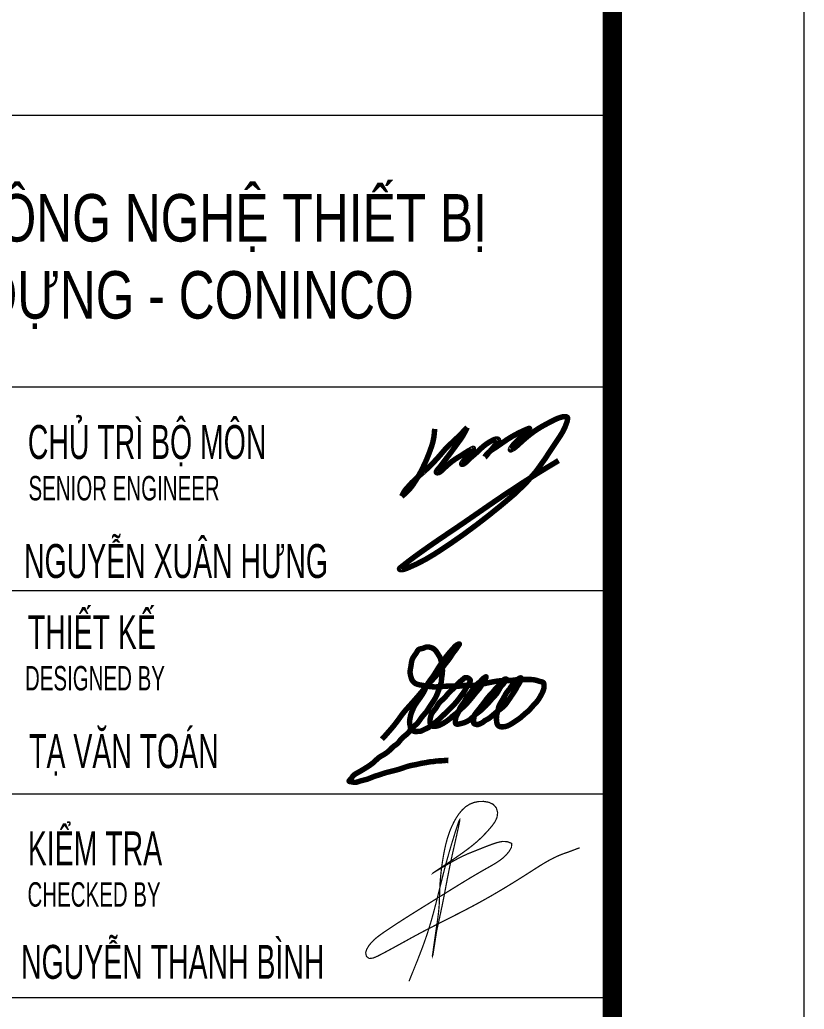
# Model space of a CAD drawing. Header units: millimetres. Extents: x -470 to 125, y -325 to 641.
# Drawn here: x 84.1 to 124.9, y -220 to -168.5 of the extents above; entities that cross this region are included whole.
import ezdxf
from ezdxf.enums import TextEntityAlignment as Align

# ---------------------------------------------------------------- set-up
doc = ezdxf.new("R2010")
doc.units = ezdxf.units.MM
doc.header["$MEASUREMENT"] = 0
doc.layers.add('N2-TEXT02', color=2, linetype='Continuous', lineweight=20)
doc.styles.add('Arial', font='arial_1.ttf')

msp = doc.modelspace()

# ---------------------------------------------------------------- linework, layer by layer
at = {"layer": 'N2-TEXT02'}
for p, q in [((51.29, -173.429), (114.926, -173.429)), ((51.29, -187.571), (114.926, -187.571)), ((51.29, -198.177), (114.926, -198.177)), ((51.29, -208.783), (114.926, -208.783)), ((51.29, -219.389), (114.926, -219.389)), ((51.29, -219.389), (114.926, -219.389))]:
    msp.add_line(p, q, dxfattribs=at)
msp.add_lwpolyline([(-469.074, -325.079), (124.926, -325.079), (124.926, 94.921), (-469.074, 94.921)], close=True, dxfattribs=at)
at = {"layer": 'N2-TEXT02', "const_width": 1}
msp.add_lwpolyline([(-444.074, -315.079), (-444.074, 84.921), (114.926, 84.921), (114.926, -315.079)], close=True, dxfattribs=at)
at = {"layer": 'N2-TEXT02', "const_width": 0.284}
msp.add_lwpolyline([(105.675, -189.765), (105.658, -189.983, -0.060797), (105.52, -190.66, -0.035165), (105.029, -191.849, -0.033748), (104.558, -192.654, -0.082377), (103.958, -193.282), (104.017, -193.158, -0.064481), (104.188, -192.894, -0.049753), (105.095, -192.015), (105.454, -191.68), (105.674, -191.449, 0.018631), (106.117, -190.948, -0.03513), (106.434, -190.612, 0.005013), (106.86, -190.212, 0.016938), (107.238, -189.825, -0.011359), (107.37, -189.686), (107.24, -189.948, -0.050446), (106.98, -190.363), (106.691, -190.761), (106.46, -191.074), (106.265, -191.33, 0.002838), (106.004, -191.675, -0.027511), (105.882, -191.822, 0.053167), (105.773, -191.968, 0.132695), (105.761, -192.01, 0.387192), (105.8, -192.053, 0.110452), (105.878, -192.044, 0.06433), (105.958, -192.004, 0.049212), (106.088, -191.896, -0.022956), (106.445, -191.567, -0.042628), (106.905, -191.243, 0.018098), (107.199, -191.057, -0.025081), (107.488, -190.879, 0.005192), (107.631, -190.799, -0.101155), (107.684, -190.781, -0.449303), (107.694, -190.791), (107.694, -190.801, -0.22531), (107.675, -190.84), (107.482, -191.09), (107.292, -191.314), (107.191, -191.421), (107.124, -191.51, 0.039308), (107.09, -191.563, 0.173638), (107.084, -191.603, 0.382535), (107.102, -191.616, 0.103192), (107.181, -191.592, 0.076917), (107.338, -191.472, -0.029029), (107.636, -191.195, 0.023479), (108.047, -190.823, -0.058248), (108.495, -190.47, -0.029024), (108.75, -190.333, -0.092504), (108.913, -190.291, -0.322682), (109.005, -190.348, -0.334462), (108.986, -190.421), (108.949, -190.464), (108.642, -190.833), (108.476, -191.023), (108.373, -191.155), (108.349, -191.185, -0.078727), (108.316, -191.214, -0.037295), (108.296, -191.225), (108.301, -191.214, -0.09324), (108.355, -191.128), (108.413, -191.064, -0.069268), (108.659, -190.858, 0.00875), (108.923, -190.686, 0.006871), (109.252, -190.456, -0.037573), (109.985, -190.01, -0.017514), (110.416, -189.808, -0.003673), (110.561, -189.748, -0.077493), (110.606, -189.737, -0.549585), (110.619, -189.754, -0.110867), (110.579, -189.815, -0.010653), (110.392, -189.988, 0.009211), (110.112, -190.245, 0.011605), (109.846, -190.511, 0.046), (109.665, -190.74, 0.069371), (109.62, -190.835, 0.824225), (109.656, -190.854), (109.735, -190.815, 0.065967), (109.908, -190.698, 0.005097), (110.213, -190.421, -0.030062), (110.809, -189.932, -0.032016), (111.353, -189.588, -0.007335), (111.925, -189.287, -0.062998), (112.348, -189.136, -0.109483), (112.534, -189.136, -0.377177), (112.601, -189.227, -0.05378), (112.566, -189.403, -0.072841), (112.207, -190.144, 0.00556), (111.433, -191.314, -0.07138), (109.805, -193.186, -0.016049), (107.844, -194.772, -0.019996), (105.679, -196.279, -0.044919), (104.247, -197.021, -0.033741), (104.052, -197.086, -0.077747), (103.908, -197.1, -0.102053), (103.864, -197.088, -0.395241), (103.847, -197.04, -0.15641), (103.882, -196.999), (104.079, -196.844, -0.011803), (105.011, -196.149, -0.007072), (106.367, -195.213, 0.004582), (107.857, -194.195, -0.00306), (109.243, -193.243, -0.01569), (112.128, -191.416, -0.273098)], format="xyb", dxfattribs=at)
at = {"layer": 'N2-TEXT02'}
for points, const_width in [([(102.928, -205.933), (103.105, -205.739), (103.192, -205.641), (103.279, -205.542), (103.365, -205.443), (103.45, -205.343), (103.492, -205.293), (103.534, -205.242), (103.575, -205.191), (103.616, -205.139), (103.656, -205.087), (103.696, -205.035), (103.735, -204.983), (103.774, -204.93), (103.927, -204.716), (103.966, -204.664), (104.006, -204.611), (104.046, -204.56), (104.088, -204.509), (104.13, -204.458), (104.172, -204.408), (104.215, -204.359), (104.259, -204.31), (104.435, -204.115), (104.523, -204.017), (104.61, -203.919), (104.696, -203.82), (104.783, -203.721), (104.868, -203.621), (104.953, -203.521), (105.121, -203.319), (105.207, -203.22), (105.25, -203.17), (105.294, -203.121), (105.382, -203.024), (105.471, -202.928), (105.561, -202.832), (105.65, -202.736), (105.694, -202.687), (105.738, -202.638), (105.781, -202.589), (105.824, -202.539), (105.866, -202.488), (105.907, -202.437), (105.947, -202.385), (105.987, -202.333), (106.141, -202.121), (106.18, -202.068), (106.221, -202.016), (106.262, -201.964), (106.303, -201.913), (106.344, -201.862), (106.385, -201.81), (106.424, -201.758), (106.444, -201.731), (106.463, -201.705), (106.481, -201.678), (106.499, -201.65), (106.533, -201.595), (106.568, -201.539), (106.585, -201.512), (106.603, -201.484), (106.622, -201.457), (106.642, -201.43), (106.663, -201.403), (106.684, -201.377), (106.705, -201.352), (106.725, -201.326), (106.745, -201.301), (106.764, -201.277), (106.782, -201.253), (106.799, -201.229), (106.816, -201.204), (106.833, -201.179), (106.851, -201.152), (106.86, -201.138), (106.869, -201.124), (106.879, -201.11), (106.888, -201.094), (106.899, -201.079), (106.909, -201.063), (106.92, -201.046), (106.932, -201.028), (106.943, -201.011), (106.948, -201.003), (106.952, -200.996), (106.955, -200.989), (106.957, -200.983), (106.958, -200.978), (106.958, -200.976), (106.957, -200.974), (106.955, -200.971), (106.952, -200.97), (106.947, -200.969), (106.942, -200.97), (106.935, -200.971), (106.927, -200.973), (106.919, -200.976), (106.91, -200.98), (106.9, -200.984), (106.891, -200.989), (106.87, -200.999), (106.85, -201.01), (106.83, -201.022), (106.812, -201.034), (106.796, -201.045), (106.781, -201.056), (106.767, -201.067), (106.755, -201.078), (106.743, -201.089), (106.732, -201.1), (106.722, -201.111), (106.702, -201.133), (106.684, -201.155), (106.665, -201.178), (106.644, -201.201), (106.623, -201.225), (106.601, -201.249), (106.579, -201.273), (106.533, -201.322), (106.488, -201.373), (106.466, -201.398), (106.444, -201.424), (106.403, -201.475), (106.362, -201.526), (106.281, -201.628), (106.241, -201.68), (106.201, -201.733), (106.162, -201.786), (106.124, -201.839), (106.05, -201.947), (105.976, -202.056), (105.902, -202.165), (105.866, -202.22), (105.831, -202.275), (105.763, -202.387), (105.729, -202.443), (105.694, -202.499), (105.659, -202.554), (105.622, -202.609), (105.585, -202.663), (105.547, -202.716), (105.508, -202.769), (105.469, -202.822), (105.43, -202.875), (105.391, -202.928), (105.372, -202.955), (105.353, -202.982), (105.335, -203.009), (105.318, -203.037), (105.301, -203.065), (105.285, -203.094), (105.27, -203.123), (105.255, -203.152), (105.227, -203.211), (105.201, -203.271), (105.174, -203.332), (105.147, -203.392), (105.133, -203.421), (105.118, -203.451), (105.103, -203.48), (105.087, -203.509), (105.071, -203.537), (105.054, -203.565), (105.019, -203.621), (104.983, -203.676), (104.946, -203.73), (104.908, -203.784), (104.87, -203.837), (104.793, -203.943), (104.755, -203.997), (104.718, -204.051), (104.682, -204.106), (104.664, -204.134), (104.647, -204.162), (104.631, -204.19), (104.615, -204.219), (104.599, -204.248), (104.585, -204.277), (104.571, -204.307), (104.557, -204.337), (104.531, -204.397), (104.505, -204.458), (104.48, -204.519), (104.468, -204.549), (104.457, -204.58), (104.447, -204.611), (104.437, -204.642), (104.428, -204.674), (104.42, -204.706), (104.413, -204.738), (104.406, -204.77), (104.393, -204.834), (104.38, -204.899), (104.375, -204.932), (104.371, -204.964), (104.368, -204.997), (104.366, -205.03), (104.366, -205.046), (104.367, -205.063), (104.368, -205.079), (104.369, -205.095), (104.373, -205.128), (104.379, -205.161), (104.387, -205.192), (104.396, -205.223), (104.404, -205.255), (104.408, -205.27), (104.411, -205.287), (104.414, -205.304), (104.416, -205.321), (104.417, -205.357), (104.418, -205.374), (104.42, -205.392), (104.422, -205.408), (104.424, -205.416), (104.426, -205.423), (104.429, -205.43), (104.433, -205.437), (104.437, -205.443), (104.441, -205.449), (104.447, -205.454), (104.453, -205.459), (104.459, -205.463), (104.466, -205.467), (104.481, -205.474), (104.497, -205.48), (104.53, -205.492), (104.562, -205.504), (104.593, -205.516), (104.608, -205.521), (104.623, -205.525), (104.639, -205.528), (104.655, -205.531), (104.671, -205.532), (104.687, -205.533), (104.703, -205.533), (104.72, -205.533), (104.753, -205.531), (104.786, -205.528), (104.853, -205.525), (104.886, -205.523), (104.902, -205.521), (104.918, -205.519), (104.934, -205.516), (104.95, -205.512), (104.965, -205.507), (104.981, -205.501), (104.996, -205.495), (105.011, -205.488), (105.04, -205.474), (105.099, -205.443), (105.129, -205.429), (105.159, -205.415), (105.219, -205.389), (105.249, -205.375), (105.278, -205.361), (105.307, -205.346), (105.336, -205.33), (105.364, -205.314), (105.392, -205.296), (105.42, -205.278), (105.447, -205.26), (105.5, -205.221), (105.553, -205.182), (105.606, -205.142), (105.657, -205.102), (105.708, -205.06), (105.758, -205.018), (105.808, -204.975), (105.857, -204.932), (105.906, -204.888), (105.954, -204.843), (106.002, -204.798), (106.097, -204.707), (106.191, -204.616), (106.286, -204.525), (106.382, -204.435), (106.429, -204.39), (106.477, -204.345), (106.523, -204.299), (106.569, -204.252), (106.615, -204.204), (106.659, -204.156), (106.703, -204.107), (106.747, -204.058), (106.79, -204.008), (106.833, -203.958), (106.874, -203.908), (106.895, -203.882), (106.915, -203.856), (106.935, -203.83), (106.954, -203.803), (106.992, -203.75), (107.029, -203.696), (107.049, -203.669), (107.068, -203.643), (107.148, -203.539), (107.167, -203.513), (107.187, -203.486), (107.205, -203.459), (107.223, -203.431), (107.24, -203.402), (107.257, -203.374), (107.289, -203.316), (107.321, -203.259), (107.337, -203.231), (107.354, -203.204), (107.371, -203.177), (107.389, -203.151), (107.407, -203.125), (107.425, -203.098), (107.444, -203.07), (107.462, -203.041), (107.471, -203.026), (107.48, -203.01), (107.489, -202.994), (107.498, -202.978), (107.506, -202.961), (107.513, -202.944), (107.519, -202.927), (107.523, -202.911), (107.526, -202.894), (107.527, -202.886), (107.528, -202.878), (107.527, -202.871), (107.527, -202.863), (107.525, -202.856), (107.524, -202.848), (107.521, -202.841), (107.518, -202.834), (107.514, -202.828), (107.509, -202.821), (107.504, -202.815), (107.499, -202.809), (107.486, -202.797), (107.473, -202.787), (107.459, -202.777), (107.445, -202.768), (107.431, -202.759), (107.416, -202.751), (107.401, -202.744), (107.386, -202.738), (107.371, -202.733), (107.355, -202.728), (107.339, -202.725), (107.322, -202.722), (107.305, -202.721), (107.289, -202.722), (107.281, -202.723), (107.273, -202.724), (107.265, -202.726), (107.257, -202.728), (107.25, -202.731), (107.243, -202.735), (107.229, -202.743), (107.215, -202.752), (107.202, -202.762), (107.189, -202.773), (107.163, -202.796), (107.138, -202.818), (107.087, -202.86), (107.037, -202.901), (107.013, -202.923), (106.988, -202.945), (106.964, -202.967), (106.941, -202.99), (106.917, -203.013), (106.894, -203.037), (106.872, -203.061), (106.85, -203.085), (106.807, -203.135), (106.763, -203.184), (106.741, -203.208), (106.718, -203.231), (106.695, -203.255), (106.671, -203.277), (106.647, -203.299), (106.622, -203.32), (106.572, -203.363), (106.522, -203.406), (106.498, -203.428), (106.474, -203.45), (106.45, -203.473), (106.428, -203.497), (106.406, -203.522), (106.384, -203.546), (106.342, -203.597), (106.301, -203.648), (106.258, -203.698), (106.236, -203.722), (106.214, -203.746), (106.191, -203.77), (106.168, -203.793), (106.12, -203.838), (106.072, -203.883), (106.024, -203.928), (105.976, -203.973), (105.953, -203.997), (105.931, -204.021), (105.909, -204.045), (105.889, -204.071), (105.869, -204.097), (105.852, -204.125), (105.834, -204.153), (105.818, -204.181), (105.785, -204.238), (105.768, -204.267), (105.751, -204.294), (105.732, -204.321), (105.713, -204.348), (105.692, -204.373), (105.672, -204.399), (105.63, -204.449), (105.609, -204.475), (105.588, -204.501), (105.569, -204.527), (105.55, -204.554), (105.533, -204.582), (105.517, -204.611), (105.509, -204.626), (105.503, -204.641), (105.496, -204.656), (105.491, -204.671), (105.48, -204.702), (105.471, -204.734), (105.463, -204.766), (105.456, -204.798), (105.449, -204.83), (105.443, -204.863), (105.438, -204.895), (105.435, -204.928), (105.434, -204.96), (105.434, -204.993), (105.435, -205.026), (105.437, -205.059), (105.438, -205.076), (105.44, -205.092), (105.443, -205.108), (105.446, -205.124), (105.451, -205.14), (105.458, -205.155), (105.466, -205.17), (105.475, -205.184), (105.485, -205.197), (105.497, -205.21), (105.509, -205.221), (105.522, -205.231), (105.537, -205.24), (105.551, -205.247), (105.567, -205.253), (105.583, -205.257), (105.599, -205.26), (105.615, -205.262), (105.632, -205.263), (105.649, -205.264), (105.665, -205.264), (105.682, -205.263), (105.698, -205.262), (105.715, -205.26), (105.747, -205.255), (105.779, -205.248), (105.811, -205.24), (105.843, -205.231), (105.874, -205.221), (105.905, -205.21), (105.935, -205.197), (105.965, -205.184), (105.995, -205.171), (106.025, -205.156), (106.054, -205.141), (106.083, -205.125), (106.112, -205.109), (106.14, -205.092), (106.197, -205.057), (106.252, -205.022), (106.307, -204.985), (106.334, -204.966), (106.36, -204.946), (106.386, -204.927), (106.412, -204.906), (106.438, -204.886), (106.463, -204.865), (106.487, -204.843), (106.512, -204.821), (106.56, -204.776), (106.584, -204.754), (106.609, -204.733), (106.634, -204.712), (106.66, -204.691), (106.765, -204.613), (106.791, -204.593), (106.816, -204.572), (106.841, -204.55), (106.866, -204.529), (106.914, -204.484), (106.961, -204.439), (107.009, -204.393), (107.057, -204.348), (107.105, -204.304), (107.155, -204.261), (107.204, -204.217), (107.252, -204.172), (107.275, -204.149), (107.298, -204.126), (107.321, -204.102), (107.343, -204.078), (107.386, -204.029), (107.429, -203.979), (107.513, -203.877), (107.681, -203.676), (107.763, -203.573), (107.804, -203.522), (107.846, -203.471), (107.889, -203.422), (107.933, -203.373), (107.955, -203.349), (107.977, -203.324), (107.998, -203.299), (108.018, -203.273), (108.037, -203.246), (108.055, -203.219), (108.09, -203.163), (108.109, -203.136), (108.128, -203.11), (108.167, -203.058), (108.187, -203.031), (108.205, -203.003), (108.223, -202.975), (108.239, -202.946), (108.255, -202.917), (108.27, -202.889), (108.298, -202.836), (108.305, -202.822), (108.312, -202.807), (108.319, -202.792), (108.326, -202.775), (108.333, -202.757), (108.34, -202.738), (108.344, -202.728), (108.347, -202.718), (108.349, -202.709), (108.35, -202.701), (108.351, -202.694), (108.35, -202.691), (108.35, -202.689), (108.349, -202.687), (108.348, -202.685), (108.346, -202.684), (108.344, -202.684), (108.341, -202.684), (108.339, -202.684), (108.333, -202.685), (108.326, -202.688), (108.318, -202.692), (108.309, -202.697), (108.3, -202.703), (108.282, -202.715), (108.264, -202.727), (108.248, -202.738), (108.233, -202.749), (108.219, -202.758), (108.206, -202.767), (108.194, -202.776), (108.182, -202.785), (108.171, -202.795), (108.161, -202.806), (108.15, -202.817), (108.14, -202.829), (108.13, -202.842), (108.109, -202.868), (108.087, -202.894), (108.076, -202.906), (108.064, -202.918), (108.052, -202.93), (108.04, -202.94), (108.013, -202.96), (107.987, -202.979), (107.961, -202.999), (107.948, -203.009), (107.936, -203.02), (107.913, -203.043), (107.891, -203.067), (107.869, -203.092), (107.827, -203.143), (107.806, -203.169), (107.785, -203.194), (107.698, -203.293), (107.677, -203.318), (107.656, -203.343), (107.636, -203.369), (107.616, -203.395), (107.579, -203.449), (107.542, -203.504), (107.523, -203.531), (107.504, -203.557), (107.483, -203.582), (107.461, -203.607), (107.416, -203.655), (107.394, -203.679), (107.373, -203.704), (107.363, -203.717), (107.354, -203.731), (107.336, -203.758), (107.32, -203.786), (107.304, -203.816), (107.275, -203.875), (107.261, -203.904), (107.245, -203.934), (107.229, -203.962), (107.212, -203.99), (107.195, -204.018), (107.176, -204.045), (107.157, -204.072), (107.138, -204.099), (107.098, -204.152), (107.079, -204.178), (107.059, -204.205), (107.041, -204.232), (107.023, -204.26), (107.007, -204.288), (106.992, -204.317), (106.978, -204.347), (106.966, -204.377), (106.943, -204.439), (106.931, -204.469), (106.918, -204.499), (106.904, -204.529), (106.889, -204.558), (106.86, -204.617), (106.845, -204.647), (106.831, -204.676), (106.818, -204.706), (106.805, -204.737), (106.794, -204.768), (106.784, -204.799), (106.774, -204.83), (106.766, -204.862), (106.76, -204.894), (106.754, -204.927), (106.751, -204.96), (106.748, -204.992), (106.748, -205.008), (106.748, -205.025), (106.749, -205.041), (106.751, -205.058), (106.754, -205.074), (106.758, -205.091), (106.761, -205.098), (106.764, -205.106), (106.769, -205.113), (106.773, -205.119), (106.779, -205.125), (106.786, -205.13), (106.792, -205.135), (106.8, -205.139), (106.808, -205.142), (106.816, -205.145), (106.824, -205.147), (106.832, -205.149), (106.848, -205.151), (106.865, -205.152), (106.881, -205.151), (106.898, -205.149), (106.93, -205.144), (106.963, -205.137), (106.995, -205.13), (107.026, -205.122), (107.09, -205.106), (107.122, -205.097), (107.153, -205.088), (107.185, -205.079), (107.216, -205.068), (107.246, -205.056), (107.277, -205.044), (107.306, -205.03), (107.336, -205.016), (107.365, -205.001), (107.395, -204.986), (107.423, -204.969), (107.451, -204.952), (107.479, -204.934), (107.505, -204.915), (107.531, -204.895), (107.556, -204.874), (107.581, -204.853), (107.606, -204.831), (107.654, -204.786), (107.702, -204.741), (107.75, -204.696), (107.798, -204.652), (107.823, -204.63), (107.848, -204.609), (107.874, -204.589), (107.9, -204.569), (108.005, -204.49), (108.031, -204.47), (108.057, -204.45), (108.082, -204.429), (108.107, -204.408), (108.132, -204.386), (108.156, -204.363), (108.203, -204.318), (108.297, -204.226), (108.344, -204.18), (108.389, -204.133), (108.435, -204.085), (108.478, -204.036), (108.521, -203.986), (108.563, -203.936), (108.606, -203.886), (108.65, -203.837), (108.694, -203.789), (108.739, -203.741), (108.784, -203.693), (108.828, -203.644), (108.85, -203.619), (108.871, -203.594), (108.892, -203.569), (108.912, -203.543), (108.931, -203.516), (108.949, -203.489), (108.966, -203.462), (108.983, -203.433), (109, -203.405), (109.015, -203.376), (109.047, -203.317), (109.062, -203.288), (109.079, -203.259), (109.096, -203.231), (109.105, -203.217), (109.114, -203.204), (109.124, -203.191), (109.134, -203.178), (109.145, -203.166), (109.156, -203.154), (109.18, -203.132), (109.204, -203.109), (109.216, -203.098), (109.227, -203.085), (109.237, -203.072), (109.247, -203.058), (109.265, -203.031), (109.282, -203.003), (109.291, -202.99), (109.3, -202.977), (109.318, -202.953), (109.327, -202.941), (109.337, -202.928), (109.348, -202.915), (109.359, -202.902), (109.371, -202.888), (109.384, -202.872), (109.397, -202.857), (109.403, -202.849), (109.408, -202.841), (109.412, -202.834), (109.414, -202.827), (109.416, -202.821), (109.416, -202.818), (109.416, -202.815), (109.415, -202.813), (109.414, -202.811), (109.41, -202.807), (109.405, -202.803), (109.398, -202.801), (109.39, -202.799), (109.381, -202.798), (109.372, -202.798), (109.362, -202.798), (109.351, -202.8), (109.341, -202.801), (109.331, -202.804), (109.321, -202.807), (109.312, -202.81), (109.303, -202.814), (109.295, -202.819), (109.288, -202.824), (109.282, -202.829), (109.276, -202.835), (109.271, -202.841), (109.266, -202.848), (109.257, -202.861), (109.248, -202.876), (109.232, -202.904), (109.224, -202.918), (109.215, -202.932), (109.205, -202.945), (109.195, -202.958), (109.174, -202.984), (109.152, -203.008), (109.129, -203.032), (109.106, -203.055), (109.059, -203.1), (109.01, -203.145), (108.962, -203.189), (108.914, -203.234), (108.891, -203.257), (108.868, -203.281), (108.846, -203.306), (108.825, -203.331), (108.805, -203.356), (108.785, -203.382), (108.744, -203.434), (108.723, -203.46), (108.702, -203.485), (108.68, -203.509), (108.658, -203.533), (108.612, -203.58), (108.566, -203.627), (108.52, -203.674), (108.498, -203.698), (108.476, -203.722), (108.455, -203.747), (108.434, -203.773), (108.414, -203.799), (108.394, -203.825), (108.355, -203.878), (108.316, -203.931), (108.278, -203.984), (108.239, -204.037), (108.199, -204.089), (108.158, -204.141), (107.997, -204.348), (107.916, -204.451), (107.875, -204.502), (107.833, -204.553), (107.812, -204.579), (107.792, -204.605), (107.783, -204.618), (107.774, -204.632), (107.766, -204.646), (107.759, -204.661), (107.753, -204.676), (107.747, -204.691), (107.742, -204.707), (107.737, -204.723), (107.733, -204.739), (107.73, -204.755), (107.724, -204.788), (107.719, -204.821), (107.714, -204.854), (107.706, -204.919), (107.702, -204.951), (107.699, -204.983), (107.698, -205), (107.697, -205.016), (107.697, -205.033), (107.697, -205.051), (107.699, -205.068), (107.701, -205.076), (107.703, -205.084), (107.706, -205.091), (107.71, -205.098), (107.714, -205.105), (107.72, -205.11), (107.726, -205.116), (107.732, -205.121), (107.739, -205.125), (107.747, -205.13), (107.762, -205.137), (107.778, -205.144), (107.793, -205.149), (107.809, -205.154), (107.825, -205.158), (107.841, -205.162), (107.857, -205.165), (107.873, -205.167), (107.89, -205.168), (107.906, -205.169), (107.922, -205.168), (107.938, -205.166), (107.954, -205.162), (107.97, -205.157), (107.985, -205.152), (108, -205.145), (108.03, -205.131), (108.061, -205.116), (108.091, -205.103), (108.121, -205.089), (108.136, -205.082), (108.15, -205.074), (108.164, -205.065), (108.177, -205.056), (108.19, -205.046), (108.202, -205.035), (108.227, -205.013), (108.252, -204.992), (108.265, -204.982), (108.278, -204.972), (108.292, -204.963), (108.306, -204.955), (108.334, -204.939), (108.364, -204.924), (108.423, -204.894), (108.452, -204.879), (108.48, -204.862), (108.507, -204.844), (108.534, -204.825), (108.56, -204.805), (108.586, -204.785), (108.636, -204.742), (108.686, -204.699), (108.785, -204.613), (108.835, -204.57), (108.885, -204.528), (108.936, -204.487), (108.988, -204.447), (109.092, -204.367), (109.144, -204.326), (109.195, -204.285), (109.221, -204.264), (109.246, -204.242), (109.27, -204.22), (109.294, -204.198), (109.317, -204.174), (109.339, -204.15), (109.36, -204.125), (109.381, -204.1), (109.401, -204.074), (109.42, -204.047), (109.458, -203.993), (109.532, -203.885), (109.606, -203.776), (109.678, -203.667), (109.825, -203.449), (109.861, -203.394), (109.878, -203.366), (109.894, -203.337), (109.91, -203.309), (109.925, -203.28), (109.956, -203.221), (109.971, -203.193), (109.988, -203.164), (110.022, -203.109), (110.058, -203.053), (110.092, -202.997), (110.125, -202.94), (110.141, -202.913), (110.149, -202.898), (110.156, -202.884), (110.163, -202.869), (110.168, -202.854), (110.173, -202.838), (110.177, -202.822), (110.18, -202.804), (110.181, -202.786), (110.181, -202.776), (110.18, -202.767), (110.179, -202.758), (110.177, -202.751), (110.175, -202.748), (110.173, -202.745), (110.171, -202.742), (110.168, -202.74), (110.165, -202.739), (110.162, -202.738), (110.155, -202.736), (110.147, -202.737), (110.138, -202.738), (110.129, -202.74), (110.119, -202.743), (110.101, -202.75), (110.084, -202.758), (110.069, -202.767), (110.055, -202.775), (110.041, -202.784), (110.029, -202.794), (110.004, -202.813), (109.98, -202.833), (109.954, -202.853), (109.929, -202.874), (109.917, -202.885), (109.905, -202.897), (109.893, -202.909), (109.882, -202.921), (109.872, -202.934), (109.861, -202.947), (109.842, -202.973), (109.823, -203), (109.803, -203.026), (109.793, -203.039), (109.783, -203.052), (109.761, -203.076), (109.738, -203.099), (109.714, -203.123), (109.692, -203.147), (109.681, -203.159), (109.671, -203.172), (109.661, -203.185), (109.652, -203.198), (109.634, -203.226), (109.617, -203.254), (109.599, -203.282), (109.581, -203.309), (109.561, -203.335), (109.54, -203.361), (109.497, -203.41), (109.476, -203.435), (109.455, -203.46), (109.435, -203.487), (109.417, -203.514), (109.399, -203.541), (109.382, -203.57), (109.366, -203.598), (109.35, -203.627), (109.318, -203.685), (109.255, -203.8), (109.223, -203.857), (109.19, -203.914), (109.156, -203.97), (109.121, -204.026), (109.104, -204.054), (109.087, -204.083), (109.071, -204.112), (109.056, -204.141), (109.043, -204.171), (109.03, -204.201), (109.02, -204.232), (109.011, -204.263), (109.003, -204.295), (108.995, -204.327), (108.981, -204.391), (108.973, -204.423), (108.964, -204.455), (108.945, -204.517), (108.935, -204.549), (108.926, -204.58), (108.918, -204.612), (108.912, -204.645), (108.906, -204.677), (108.901, -204.71), (108.898, -204.742), (108.895, -204.775), (108.893, -204.808), (108.892, -204.841), (108.893, -204.874), (108.894, -204.907), (108.896, -204.939), (108.899, -204.972), (108.903, -205.005), (108.907, -205.037), (108.913, -205.07), (108.917, -205.086), (108.92, -205.102), (108.925, -205.118), (108.93, -205.134), (108.936, -205.149), (108.943, -205.164), (108.951, -205.179), (108.959, -205.192), (108.969, -205.206), (108.98, -205.218), (108.992, -205.23), (109.005, -205.24), (109.018, -205.25), (109.033, -205.258), (109.048, -205.265), (109.063, -205.271), (109.079, -205.275), (109.095, -205.279), (109.111, -205.282), (109.128, -205.285), (109.144, -205.286), (109.161, -205.287), (109.177, -205.288), (109.194, -205.288), (109.227, -205.287), (109.259, -205.285), (109.292, -205.281), (109.324, -205.276), (109.357, -205.27), (109.389, -205.262), (109.42, -205.253), (109.452, -205.243), (109.482, -205.231), (109.513, -205.218), (109.542, -205.204), (109.572, -205.189), (109.6, -205.173), (109.629, -205.157), (109.657, -205.14), (109.713, -205.105), (109.768, -205.069), (109.877, -204.996), (109.932, -204.961), (109.987, -204.925), (110.042, -204.889), (110.069, -204.87), (110.096, -204.851), (110.122, -204.831), (110.147, -204.811), (110.172, -204.79), (110.197, -204.768), (110.246, -204.724), (110.295, -204.68), (110.344, -204.636), (110.368, -204.614), (110.393, -204.593), (110.445, -204.552), (110.496, -204.511), (110.521, -204.49), (110.546, -204.469), (110.57, -204.447), (110.594, -204.424), (110.616, -204.4), (110.638, -204.376), (110.681, -204.326), (110.724, -204.275), (110.767, -204.226), (110.811, -204.178), (110.856, -204.13), (110.901, -204.082), (110.946, -204.034), (110.968, -204.009), (110.99, -203.985), (111.011, -203.96), (111.031, -203.934), (111.051, -203.908), (111.07, -203.881), (111.088, -203.854), (111.106, -203.826), (111.123, -203.798), (111.14, -203.77), (111.173, -203.713), (111.205, -203.656), (111.237, -203.598), (111.267, -203.54), (111.281, -203.511), (111.295, -203.481), (111.309, -203.451), (111.322, -203.42), (111.333, -203.389), (111.344, -203.358), (111.354, -203.326), (111.361, -203.294), (111.365, -203.279), (111.367, -203.263), (111.369, -203.247), (111.371, -203.231), (111.373, -203.199), (111.374, -203.166), (111.372, -203.133), (111.37, -203.098), (111.368, -203.081), (111.366, -203.063), (111.362, -203.046), (111.358, -203.03), (111.353, -203.014), (111.35, -203.007), (111.346, -203), (111.342, -202.993), (111.337, -202.987), (111.333, -202.981), (111.327, -202.976), (111.321, -202.972), (111.315, -202.967), (111.308, -202.963), (111.301, -202.96), (111.286, -202.954), (111.27, -202.949), (111.253, -202.944), (111.236, -202.94), (111.201, -202.933), (111.168, -202.925), (111.135, -202.916), (111.104, -202.906), (111.073, -202.896), (111.012, -202.876), (110.981, -202.867), (110.95, -202.859), (110.918, -202.851), (110.886, -202.845), (110.854, -202.839), (110.821, -202.835), (110.789, -202.831), (110.756, -202.827), (110.723, -202.825), (110.689, -202.823), (110.656, -202.822), (110.623, -202.821), (110.557, -202.82), (110.426, -202.822), (110.361, -202.822), (110.295, -202.821), (110.23, -202.82), (110.164, -202.821), (110.131, -202.821), (110.098, -202.823), (110.066, -202.825), (110.033, -202.827), (109.968, -202.834), (109.902, -202.841), (109.772, -202.857), (109.706, -202.863), (109.674, -202.866), (109.641, -202.869), (109.576, -202.872), (109.51, -202.873), (109.379, -202.875), (109.313, -202.875), (109.247, -202.877), (109.182, -202.88), (109.116, -202.885), (109.051, -202.892), (108.986, -202.899), (108.921, -202.908), (108.856, -202.918), (108.791, -202.929), (108.726, -202.941), (108.661, -202.953), (108.597, -202.966), (108.468, -202.993), (108.34, -203.021), (108.212, -203.049), (108.147, -203.062), (108.083, -203.074), (108.018, -203.085), (107.953, -203.096), (107.888, -203.105), (107.823, -203.113), (107.757, -203.12), (107.692, -203.124), (107.659, -203.126), (107.626, -203.127), (107.593, -203.128), (107.561, -203.128), (107.429, -203.125), (107.364, -203.125), (107.331, -203.126), (107.298, -203.127), (107.265, -203.129), (107.233, -203.132), (107.2, -203.136), (107.167, -203.14), (107.037, -203.157), (106.972, -203.165), (106.939, -203.168), (106.907, -203.17), (106.874, -203.172), (106.841, -203.173), (106.808, -203.173), (106.776, -203.172), (106.71, -203.17), (106.644, -203.168), (106.578, -203.165), (106.513, -203.164), (106.447, -203.164), (106.381, -203.165), (106.316, -203.168), (106.25, -203.172), (106.185, -203.176), (106.119, -203.182), (105.988, -203.193), (105.923, -203.198), (105.857, -203.203), (105.792, -203.206), (105.759, -203.207), (105.726, -203.208), (105.693, -203.208), (105.661, -203.207), (105.628, -203.206), (105.595, -203.204), (105.529, -203.2), (105.464, -203.193), (105.399, -203.186), (105.334, -203.177), (105.269, -203.166), (105.204, -203.155), (105.075, -203.132), (105.01, -203.121), (104.944, -203.11), (104.912, -203.105), (104.879, -203.098), (104.847, -203.091), (104.815, -203.083), (104.783, -203.074), (104.752, -203.063), (104.737, -203.058), (104.722, -203.051), (104.707, -203.044), (104.692, -203.037), (104.678, -203.029), (104.664, -203.021), (104.65, -203.012), (104.636, -203.003), (104.623, -202.993), (104.609, -202.982), (104.597, -202.972), (104.584, -202.96), (104.572, -202.949), (104.561, -202.937), (104.55, -202.924), (104.539, -202.912), (104.529, -202.898), (104.519, -202.885), (104.51, -202.871), (104.502, -202.857), (104.494, -202.843), (104.486, -202.828), (104.48, -202.813), (104.473, -202.798), (104.462, -202.768), (104.452, -202.736), (104.443, -202.704), (104.435, -202.672), (104.419, -202.608), (104.412, -202.575), (104.405, -202.543), (104.399, -202.511), (104.396, -202.478), (104.394, -202.462), (104.394, -202.446), (104.393, -202.43), (104.394, -202.414), (104.396, -202.381), (104.399, -202.349), (104.404, -202.316), (104.41, -202.283), (104.422, -202.218), (104.435, -202.153), (104.44, -202.121), (104.445, -202.088), (104.463, -201.958), (104.468, -201.926), (104.474, -201.893), (104.481, -201.861), (104.489, -201.829), (104.498, -201.798), (104.509, -201.767), (104.515, -201.752), (104.522, -201.737), (104.536, -201.707), (104.552, -201.678), (104.569, -201.65), (104.588, -201.623), (104.606, -201.596), (104.683, -201.49), (104.702, -201.463), (104.72, -201.436), (104.737, -201.407), (104.754, -201.377), (104.77, -201.347), (104.779, -201.332), (104.787, -201.318), (104.797, -201.305), (104.807, -201.292), (104.817, -201.281), (104.829, -201.27), (104.841, -201.261), (104.854, -201.253), (104.868, -201.246), (104.883, -201.24), (104.898, -201.235), (104.914, -201.231), (104.93, -201.227), (104.946, -201.223), (105.014, -201.209), (105.031, -201.206), (105.047, -201.201), (105.064, -201.197), (105.08, -201.191), (105.111, -201.179), (105.141, -201.166), (105.172, -201.154), (105.202, -201.142), (105.217, -201.137), (105.233, -201.133), (105.248, -201.13), (105.264, -201.128), (105.28, -201.126), (105.296, -201.125), (105.313, -201.125), (105.329, -201.126), (105.345, -201.127), (105.362, -201.129), (105.379, -201.131), (105.395, -201.134), (105.428, -201.142), (105.461, -201.151), (105.493, -201.161), (105.525, -201.173), (105.556, -201.186), (105.571, -201.193), (105.586, -201.2), (105.6, -201.208), (105.614, -201.216), (105.628, -201.225), (105.641, -201.234), (105.654, -201.244), (105.667, -201.254), (105.679, -201.265), (105.691, -201.277), (105.702, -201.288), (105.713, -201.301), (105.734, -201.326), (105.753, -201.353), (105.772, -201.38), (105.809, -201.435), (105.843, -201.49), (105.912, -201.602), (105.929, -201.631), (105.945, -201.66), (105.959, -201.689), (105.966, -201.704), (105.971, -201.72), (105.977, -201.735), (105.981, -201.751), (105.99, -201.782), (105.998, -201.814), (106.007, -201.846), (106.017, -201.877), (106.029, -201.908), (106.04, -201.939), (106.051, -201.971), (106.061, -202.002), (106.065, -202.018), (106.068, -202.033), (106.071, -202.049), (106.073, -202.066), (106.074, -202.082), (106.074, -202.098), (106.075, -202.131), (106.074, -202.164), (106.074, -202.197), (106.075, -202.23), (106.078, -202.296), (106.08, -202.328), (106.081, -202.361), (106.08, -202.394), (106.079, -202.427), (106.078, -202.46), (106.075, -202.492), (106.071, -202.525), (106.067, -202.558), (106.057, -202.623), (106.046, -202.687), (106.041, -202.72), (106.037, -202.752), (106.033, -202.785), (106.031, -202.818), (106.026, -202.883), (106.022, -202.916), (106.018, -202.948), (106.012, -202.98), (106.004, -203.012), (105.996, -203.044), (105.986, -203.075), (105.976, -203.107), (105.966, -203.138), (105.922, -203.262), (105.878, -203.386), (105.856, -203.448), (105.833, -203.51), (105.809, -203.571), (105.784, -203.631), (105.77, -203.661), (105.756, -203.691), (105.742, -203.721), (105.727, -203.75), (105.712, -203.779), (105.696, -203.808), (105.68, -203.836), (105.663, -203.864), (105.629, -203.92), (105.593, -203.975), (105.557, -204.03), (105.52, -204.085), (105.446, -204.193), (105.411, -204.248), (105.375, -204.304), (105.341, -204.36), (105.306, -204.415), (105.288, -204.443), (105.269, -204.47), (105.249, -204.496), (105.229, -204.522), (105.209, -204.547), (105.187, -204.572), (105.144, -204.621), (105.1, -204.671), (105.057, -204.72), (105.036, -204.745), (105.015, -204.77), (104.994, -204.796), (104.975, -204.822), (104.955, -204.849), (104.937, -204.876), (104.9, -204.931), (104.863, -204.986), (104.844, -205.013), (104.825, -205.039), (104.804, -205.065), (104.783, -205.089), (104.761, -205.113), (104.738, -205.136), (104.714, -205.158), (104.689, -205.18), (104.639, -205.223), (104.614, -205.244), (104.589, -205.266), (104.565, -205.288), (104.542, -205.312), (104.519, -205.335), (104.497, -205.36), (104.476, -205.384), (104.454, -205.41), (104.37, -205.511), (104.328, -205.561), (104.306, -205.586), (104.284, -205.609), (104.261, -205.633), (104.237, -205.656), (104.213, -205.678), (104.188, -205.699), (104.137, -205.741), (104.086, -205.782), (104.035, -205.824), (104.01, -205.846), (103.986, -205.868), (103.963, -205.891), (103.94, -205.914), (103.919, -205.939), (103.898, -205.965), (103.817, -206.069), (103.796, -206.095), (103.775, -206.119), (103.752, -206.143), (103.741, -206.154), (103.729, -206.165), (103.704, -206.186), (103.678, -206.206), (103.651, -206.225), (103.624, -206.244), (103.569, -206.281), (103.543, -206.301), (103.517, -206.321), (103.493, -206.343), (103.468, -206.365), (103.445, -206.388), (103.422, -206.411), (103.376, -206.458), (103.353, -206.482), (103.33, -206.505), (103.306, -206.527), (103.281, -206.549), (103.256, -206.571), (103.231, -206.592), (103.205, -206.612), (103.179, -206.632), (103.152, -206.651), (103.125, -206.67), (103.098, -206.688), (103.07, -206.706), (103.042, -206.723), (103.014, -206.74), (102.899, -206.805), (102.871, -206.822), (102.843, -206.839), (102.815, -206.857), (102.788, -206.875), (102.762, -206.894), (102.737, -206.915), (102.712, -206.936), (102.687, -206.958), (102.639, -207.003), (102.592, -207.048), (102.544, -207.094), (102.52, -207.116), (102.495, -207.138), (102.47, -207.159), (102.445, -207.18), (102.419, -207.201), (102.393, -207.221), (102.339, -207.26), (102.285, -207.297), (102.231, -207.334), (102.176, -207.369), (102.066, -207.439), (101.955, -207.507), (101.9, -207.54), (101.843, -207.574), (101.786, -207.607), (101.727, -207.641), (101.667, -207.674), (101.607, -207.708), (101.577, -207.726), (101.549, -207.744), (101.521, -207.762), (101.494, -207.782), (101.469, -207.802), (101.457, -207.812), (101.446, -207.822), (101.434, -207.833), (101.424, -207.844), (101.414, -207.855), (101.404, -207.867), (101.395, -207.878), (101.387, -207.89), (101.37, -207.915), (101.362, -207.928), (101.353, -207.942), (101.344, -207.955), (101.333, -207.969), (101.323, -207.984), (101.31, -207.998), (101.297, -208.013), (101.283, -208.029), (101.268, -208.044), (101.254, -208.059), (101.247, -208.067), (101.241, -208.074), (101.235, -208.081), (101.23, -208.088), (101.226, -208.094), (101.223, -208.1), (101.22, -208.106), (101.219, -208.112), (101.219, -208.117), (101.22, -208.121), (101.222, -208.125), (101.226, -208.129), (101.231, -208.132), (101.238, -208.135), (101.245, -208.137), (101.253, -208.139), (101.261, -208.141), (101.271, -208.143), (101.29, -208.146), (101.331, -208.151), (101.35, -208.154), (101.368, -208.158), (101.385, -208.161), (101.402, -208.165), (101.418, -208.168), (101.434, -208.171), (101.465, -208.177), (101.48, -208.179), (101.494, -208.18), (101.509, -208.181), (101.524, -208.182), (101.539, -208.181), (101.554, -208.18), (101.569, -208.178), (101.585, -208.176), (101.6, -208.173), (101.616, -208.169), (101.648, -208.16), (101.68, -208.15), (101.744, -208.128), (101.777, -208.117), (101.809, -208.107), (101.841, -208.097), (101.874, -208.089), (101.938, -208.073), (102.001, -208.058), (102.064, -208.043), (102.096, -208.035), (102.127, -208.026), (102.158, -208.016), (102.189, -208.005), (102.22, -207.994), (102.25, -207.983), (102.312, -207.959), (102.434, -207.909), (102.495, -207.885), (102.557, -207.862), (102.588, -207.852), (102.619, -207.841), (102.682, -207.822), (102.744, -207.803), (102.807, -207.783), (102.869, -207.762), (102.931, -207.74), (102.993, -207.719), (103.056, -207.699), (103.119, -207.68), (103.182, -207.663), (103.246, -207.647), (103.309, -207.631), (103.437, -207.6), (103.564, -207.568), (103.628, -207.552), (103.691, -207.534), (103.754, -207.516), (103.817, -207.497), (103.88, -207.477), (103.942, -207.457), (104.066, -207.414), (104.128, -207.392), (104.19, -207.371), (104.253, -207.351), (104.284, -207.342), (104.316, -207.333), (104.38, -207.317), (104.444, -207.302), (104.508, -207.289), (104.573, -207.277), (104.637, -207.266), (104.702, -207.253), (104.734, -207.247), (104.766, -207.24), (104.83, -207.225), (104.894, -207.209), (104.958, -207.195), (104.99, -207.188), (105.022, -207.182), (105.087, -207.172), (105.152, -207.162), (105.217, -207.151), (105.249, -207.145), (105.281, -207.139), (105.346, -207.125), (105.378, -207.119), (105.41, -207.114), (105.443, -207.109), (105.475, -207.106), (105.541, -207.102), (105.573, -207.099), (105.606, -207.096), (105.639, -207.092), (105.671, -207.086), (105.735, -207.073), (105.768, -207.068), (105.8, -207.065), (105.833, -207.063), (105.866, -207.062), (105.932, -207.06), (105.997, -207.058), (106.03, -207.057), (106.063, -207.055), (106.096, -207.052), (106.128, -207.049), (106.194, -207.042), (106.226, -207.039), (106.259, -207.037), (106.292, -207.037), (106.325, -207.038), (106.39, -207.041)], 0.284), ([(104.339, -218.545), (104.615, -217.857), (104.707, -217.627), (104.799, -217.398), (104.889, -217.167), (104.978, -216.935), (105.066, -216.701), (105.151, -216.466), (105.233, -216.228), (105.313, -215.988), (105.39, -215.745), (105.464, -215.5), (105.535, -215.254), (105.603, -215.007), (105.669, -214.761), (105.732, -214.517), (105.794, -214.274), (105.854, -214.034), (105.912, -213.798), (105.969, -213.567), (106.025, -213.342), (106.08, -213.122), (106.135, -212.904), (106.191, -212.686), (106.25, -212.464), (106.313, -212.234), (106.381, -211.993), (106.454, -211.737), (106.535, -211.463), (106.625, -211.167), (106.721, -210.857), (106.814, -210.563), (106.895, -210.321), (106.953, -210.164), (106.979, -210.127), (106.972, -210.211), (106.938, -210.395), (106.883, -210.654), (106.814, -210.966), (106.737, -211.307), (106.659, -211.655), (106.585, -211.985), (106.52, -212.281), (106.465, -212.546), (106.415, -212.787), (106.371, -213.011), (106.33, -213.224), (106.291, -213.433), (106.251, -213.644), (106.209, -213.866), (106.163, -214.104), (106.111, -214.364), (106.052, -214.655), (105.984, -214.979), (105.912, -215.316), (105.841, -215.639), (105.778, -215.919), (105.59, -217.133), (105.561, -217.241), (105.556, -217.222), (105.577, -217.079), (105.752, -215.837), (105.797, -215.54), (105.844, -215.215), (105.883, -214.895), (105.908, -214.608), (105.921, -214.353), (105.928, -214.117), (105.933, -213.888), (105.942, -213.654), (105.957, -213.414), (105.977, -213.168), (106.001, -212.918), (106.031, -212.666), (106.065, -212.413), (106.104, -212.16), (106.148, -211.908), (106.197, -211.66), (106.253, -211.414), (106.316, -211.172), (106.389, -210.934), (106.472, -210.7), (106.568, -210.471), (106.677, -210.246), (106.802, -210.026), (106.943, -209.815), (107.105, -209.62), (107.288, -209.452), (107.495, -209.319), (107.726, -209.228), (107.974, -209.178), (108.236, -209.174), (108.497, -209.218), (108.726, -209.326), (108.887, -209.511), (108.954, -209.754), (108.925, -209.998), (108.82, -210.228), (108.669, -210.442), (108.501, -210.639), (108.338, -210.819), (108.177, -210.987), (108.012, -211.147), (107.836, -211.305), (107.642, -211.467), (107.424, -211.637), (107.174, -211.821), (106.897, -212.017), (106.611, -212.215), (106.33, -212.406), (106.071, -212.579), (105.852, -212.724), (105.688, -212.833), (105.596, -212.895), (105.593, -212.899), (105.686, -212.844), (105.857, -212.741), (106.085, -212.604), (106.35, -212.448), (106.631, -212.288), (106.907, -212.139), (107.159, -212.014), (107.39, -211.909), (107.609, -211.818), (107.827, -211.731), (108.053, -211.641), (108.286, -211.548), (108.522, -211.458), (108.756, -211.373), (108.985, -211.301), (109.216, -211.258), (109.46, -211.269), (109.692, -211.363), (109.674, -211.567), (109.554, -211.776), (109.404, -211.959), (109.231, -212.122), (109.037, -212.269), (108.829, -212.404), (108.611, -212.532), (108.388, -212.658), (108.164, -212.784), (107.94, -212.914), (107.717, -213.045), (107.494, -213.178), (107.271, -213.313), (107.048, -213.449), (106.825, -213.587), (106.601, -213.725), (106.378, -213.864), (106.154, -214.004), (105.929, -214.143), (105.704, -214.282), (105.48, -214.421), (105.256, -214.56), (105.033, -214.698), (104.813, -214.836), (104.594, -214.972), (104.379, -215.108), (104.167, -215.242), (103.958, -215.376), (103.754, -215.507), (103.555, -215.637), (103.362, -215.765), (103.174, -215.891), (102.993, -216.015), (102.819, -216.139), (102.655, -216.265), (102.503, -216.397), (102.365, -216.539), (102.243, -216.694), (102.14, -216.866), (102.079, -217.055), (102.122, -217.249), (102.268, -217.358), (102.476, -217.332), (102.716, -217.227), (102.958, -217.101), (103.191, -216.977), (103.416, -216.856), (103.636, -216.736), (103.85, -216.618), (104.061, -216.502), (104.269, -216.387), (104.475, -216.274), (104.682, -216.161), (104.889, -216.05), (105.099, -215.939), (105.31, -215.829), (105.523, -215.72), (105.738, -215.61), (105.955, -215.5), (106.172, -215.39), (106.392, -215.279), (106.612, -215.167), (106.833, -215.054), (107.056, -214.94), (107.279, -214.825), (107.503, -214.707), (107.728, -214.587), (107.953, -214.466), (108.179, -214.341), (108.405, -214.214), (108.632, -214.085), (108.859, -213.953), (109.086, -213.819), (109.314, -213.683), (109.541, -213.545), (109.77, -213.405), (109.998, -213.263), (110.227, -213.119), (110.456, -212.974), (110.685, -212.827), (110.915, -212.679), (111.146, -212.532), (111.38, -212.389), (111.617, -212.253), (111.859, -212.125), (112.107, -212.008), (112.361, -211.906), (112.65, -211.806), (113.23, -211.586)], 0.0642)]:
    msp.add_lwpolyline(points, dxfattribs=dict(at, const_width=const_width))

# ---------------------------------------------------------------- texts
at = {"layer": 'N2-TEXT02', "style": 'Arial'}
for s, height, width, p in [('CÔNG TY CP TƯ VẤN CÔNG NGHỆ THIẾT BỊ ', 2.47475, 0.75, (53.609, -180.007)), ('VÀ KIỂM ĐỊNH XÂY DỰNG - CONINCO', 2.47475, 0.75, (57.856, -184.021)), ('CHỦ TRÌ BỘ MÔN', 1.76768, 0.6, (84.481, -191.333)), ('THIẾT KẾ', 1.7677, 0.6, (84.481, -201.239)), ('TẠ VĂN TOÁN', 1.76768, 0.6, (84.549, -207.436)), ('KIỂM TRA', 1.7677, 0.6, (84.481, -212.505)), ('NGUYỄN THANH BÌNH', 1.76768, 0.6, (84.129, -218.415))]:
    msp.add_text(s, height=height, dxfattribs=dict(at, width=width)).set_placement(p)
at = {"layer": 'N2-TEXT02', "style": 'Arial', "width": 0.6}
for s, height, p in [('SENIOR ENGINEER', 1.27273, (84.515, -192.855)), ('DESIGNED BY', 1.27273, (84.332, -202.756)), ('CHECKED BY', 1.2727, (84.463, -214.019))]:
    msp.add_text(s, height=height, dxfattribs=at).set_placement(p, align=Align.MIDDLE_LEFT)
msp.add_text('NGUYỄN XUÂN HƯNG', height=1.76768, dxfattribs=at).set_placement((92.2, -197.534), align=Align.CENTER)

doc.saveas('drawing.dxf')
